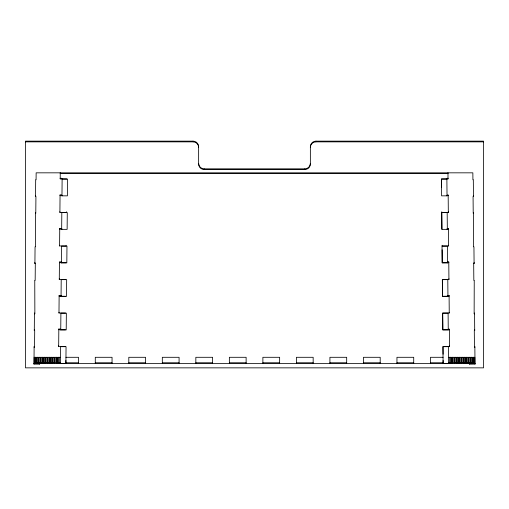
<?xml version="1.0" encoding="UTF-8"?>
<svg xmlns="http://www.w3.org/2000/svg" width="509" height="509" viewBox="0 0 509 509"><rect width="100%" height="100%" fill="white"/><g stroke="black" fill="none" stroke-linecap="round" stroke-linejoin="round"><path stroke-width="0.76" d="M45.002 363.483L39.492 363.483L39.479 364.158L33.995 364.107L34.128 346.597L34.148 347.348M34.758 280.306L34.86 313.881L34.434 313.073L34.3 330.589L34.3 329.877M35.064 246.789L34.911 263.547L34.911 262.835M35.376 213.271L35.471 246.84M35.681 179.747L35.528 196.506L35.528 195.793M34.548 347.399L34.701 330.64L34.281 329.838M35.166 280.364L35.318 263.598L34.892 262.797M36.082 179.804L36.145 172.831L472.855 172.831L472.918 179.804M65.209 346.553L58.675 346.514L58.828 329.037L60.278 329.049L60.749 329.921L66.208 329.921L66.361 313.162L60.902 313.162L60.749 329.921M65.515 313.035L58.98 312.997L59.133 295.5L61.315 295.519M65.82 279.517L59.286 279.473L59.438 262.001L61.621 262.014M66.132 245.281L66.132 245.993L59.591 245.936L59.744 228.484L61.926 228.496M66.437 211.763L66.437 212.476L59.903 212.418L60.056 194.947L61.506 194.96L61.971 195.844L67.436 195.844L67.589 179.085L62.123 179.085L61.653 178.188M66.743 178.958L60.208 178.894L60.253 172.837L60.253 173.55L447.965 173.55L447.965 172.837L448.015 178.894L441.481 178.958L441.558 187.337M60.437 363.445L60.59 346.686L66.055 346.686L65.903 363.445L33.976 363.356L33.995 364.107M61.055 296.403L61.207 279.645L66.666 279.645L66.514 296.403L61.055 296.403L60.577 295.506M61.36 262.886L61.513 246.127L66.972 246.127L66.819 262.886L61.36 262.886L60.889 261.989M61.665 229.362L61.818 212.603L67.283 212.603L67.131 229.362L61.665 229.362L61.195 228.471M61.971 195.844L62.123 179.085M446.877 179.085L441.411 179.085L441.564 195.844L447.029 195.844L446.877 179.085L447.347 178.188M447.029 195.844L447.5 194.947M447.335 229.362L447.182 212.603L441.717 212.603L441.869 229.362L447.335 229.362L447.805 228.471M473.491 195.755L473.071 196.563L473.224 213.322L473.65 212.52M447.64 262.886L447.487 246.127L442.028 246.127L442.181 262.886L447.64 262.886L448.111 261.989M447.945 296.403L447.793 279.645L442.334 279.645L442.486 296.403L447.945 296.403L448.423 295.506M474.108 262.797L473.682 263.598L473.834 280.364M448.251 329.921L448.098 313.162L442.639 313.162L442.792 329.921L448.251 329.921L448.728 329.03M474.7 329.877L474.7 330.589L474.566 313.073L474.14 313.881L474.242 280.306M474.719 329.838L474.299 330.64L474.452 347.399M448.563 363.445L448.41 346.686L442.945 346.686L443.097 363.445L475.024 363.356L475.005 364.107L469.521 364.158L469.565 363.356M474.98 363.445L469.521 363.445M446.717 195.672L448.168 195.66L448.168 194.947L448.321 212.418L441.787 212.476L441.939 229.235M447.023 228.477L448.474 228.465L448.626 245.936L442.092 245.993L442.092 245.281M447.023 229.19L448.474 229.177L448.474 228.465M447.328 261.995L448.779 261.982L448.932 279.454L442.397 279.517L442.55 296.276L449.091 296.213L449.091 295.5L447.634 295.513M449.243 312.265L449.243 312.978L442.703 313.035L442.862 329.794L449.396 329.749L449.396 329.037L449.549 346.508L443.015 346.553L443.084 354.226M474.477 347.348L474.852 347.348L474.852 346.635L475.005 364.107M193.045 141.146L25.45 141.146L25.45 367.854L483.55 367.854L483.55 141.146L315.955 141.146A5.586 5.542 0 0 0 310.363 146.687L310.363 164.019A5.586 5.542 0 0 1 304.776 169.554L204.224 169.554A5.586 5.542 0 0 1 198.637 164.019L198.637 146.687A5.586 5.542 0 0 0 193.045 141.146L193.045 141.858A5.586 5.542 0 0 1 198.637 147.4M25.45 141.858L193.045 141.858M310.363 147.4A5.586 5.542 0 0 1 315.955 141.858L483.55 141.858M198.637 163.306A5.586 5.542 0 0 0 204.224 168.842L304.776 168.842A5.586 5.542 0 0 0 310.363 163.306M60.164 357.299L57.466 357.299L57.466 362.771M65.903 357.299L78.52 357.299L78.52 363.483M443.11 357.299L430.48 357.299L430.48 363.483M448.836 357.299L451.534 357.299L451.534 362.771M42.699 362.771L34.173 362.771L34.173 357.299L36.012 357.299L36.012 363.445M54.342 362.771L43.494 362.771L43.494 357.299L45.326 357.299L45.326 363.445M60.164 362.771L55.137 362.771L55.137 357.299L56.97 357.299L56.97 363.445M65.572 362.771L78.52 362.771M95.285 362.771L112.044 362.771M128.802 362.771L145.561 362.771M162.32 362.771L179.079 362.771M195.838 362.771L212.603 362.771M229.362 362.771L246.121 362.771M262.879 362.771L279.638 362.771M296.397 362.771L313.162 362.771M329.921 362.771L346.68 362.771M363.439 362.771L380.198 362.771M396.956 362.771L413.715 362.771M430.48 362.771L443.428 362.771M448.836 362.771L453.863 362.771L453.863 357.299L452.03 357.299L452.03 363.445M454.658 362.771L465.506 362.771L465.506 357.299L463.674 357.299L463.674 363.445M466.301 362.771L474.827 362.771L474.827 357.299L472.988 357.299L472.988 363.445M61.761 363.483L447.239 363.483M463.998 363.483L469.508 363.483L469.521 364.158M61.926 229.209L59.744 229.196L59.744 228.484M65.979 262.752L59.438 262.714L59.438 262.001M65.362 329.794L58.828 329.756L58.828 329.037M62.232 195.679L60.056 195.66L60.056 194.947M65.667 296.276L59.133 296.213L59.133 295.5M39.479 364.158L39.479 363.445L34.02 363.445M35.509 195.755L35.929 196.563L35.776 213.322L35.35 212.52M473.319 179.747L473.472 196.506L473.472 195.793M473.624 213.271L473.529 246.84M473.936 246.789L474.089 263.547L474.089 262.835M449.091 295.5L449.243 312.978M442.124 249.804L442.245 262.752L448.779 262.695L448.779 261.982M474.547 313.111L474.547 313.83M473.663 357.299L473.663 362.771M472.498 362.771L472.498 357.299L470.66 357.299L470.66 363.445M471.328 357.299L471.328 362.771M470.163 362.771L470.163 357.299L468.331 357.299L468.331 363.445M468.999 357.299L468.999 362.771M467.835 362.771L467.835 357.299L466.002 357.299L466.002 363.445M466.67 357.299L466.67 362.771M464.342 357.299L464.342 362.771M463.177 362.771L463.177 357.299L461.345 357.299L461.345 363.445M462.013 357.299L462.013 362.771M460.849 362.771L460.849 357.299L459.016 357.299L459.016 363.445M459.684 357.299L459.684 362.771M458.52 362.771L458.52 357.299L456.688 357.299L456.688 363.445M457.356 357.299L457.356 362.771M456.191 362.771L456.191 357.299L454.359 357.299L454.359 363.445M455.027 357.299L455.027 362.771M452.698 357.299L452.698 362.771M450.37 357.299L450.37 362.771M449.695 357.299L449.695 363.445M449.549 345.796L449.549 346.508M448.932 278.741L448.932 279.454M448.626 245.223L448.626 245.936M448.321 211.706L448.321 212.418M448.015 178.182L448.015 178.894M443.091 360.429L443.091 362.771M441.787 211.763L441.787 212.476M413.715 363.483L413.715 357.299L396.956 357.299L396.956 363.483M380.198 363.483L380.198 357.299L363.439 357.299L363.439 363.483M346.68 363.483L346.68 357.299L329.921 357.299L329.921 363.483M315.955 141.146L315.955 141.858M313.162 363.483L313.162 357.299L296.397 357.299L296.397 363.483M304.776 168.842L304.776 169.554M279.638 363.483L279.638 357.299L262.879 357.299L262.879 363.483M246.121 363.483L246.121 357.299L229.362 357.299L229.362 363.483M212.603 363.483L212.603 357.299L195.838 357.299L195.838 363.483M204.224 168.842L204.224 169.554M179.079 363.483L179.079 357.299L162.32 357.299L162.32 363.483M145.561 363.483L145.561 357.299L128.802 357.299L128.802 363.483M112.044 363.483L112.044 357.299L95.285 357.299L95.285 363.483M65.909 360.429L65.909 362.771M60.208 178.182L60.208 178.894M59.903 211.706L59.903 212.418M59.591 245.223L59.591 245.936M59.286 278.76L59.286 279.473M59.305 357.299L59.305 363.445M58.98 312.278L58.98 312.997M58.675 345.802L58.675 346.514M58.63 357.299L58.63 362.771M56.302 357.299L56.302 362.771M54.641 363.445L54.641 357.299L52.809 357.299L52.809 362.771M53.973 357.299L53.973 362.771M52.312 363.445L52.312 357.299L50.48 357.299L50.48 362.771M51.644 357.299L51.644 362.771M49.984 363.445L49.984 357.299L48.151 357.299L48.151 362.771M49.316 357.299L49.316 362.771M47.655 363.445L47.655 357.299L45.823 357.299L45.823 362.771M46.987 357.299L46.987 362.771M44.658 357.299L44.658 362.771M42.998 363.445L42.998 357.299L41.165 357.299L41.165 362.771M42.33 357.299L42.33 362.771M40.669 363.445L40.669 357.299L38.837 357.299L38.837 362.771M40.001 357.299L40.001 362.771M38.34 363.445L38.34 357.299L36.502 357.299L36.502 362.771M37.672 357.299L37.672 362.771M35.337 357.299L35.337 362.771M34.453 313.111L34.453 313.83"/></g></svg>
